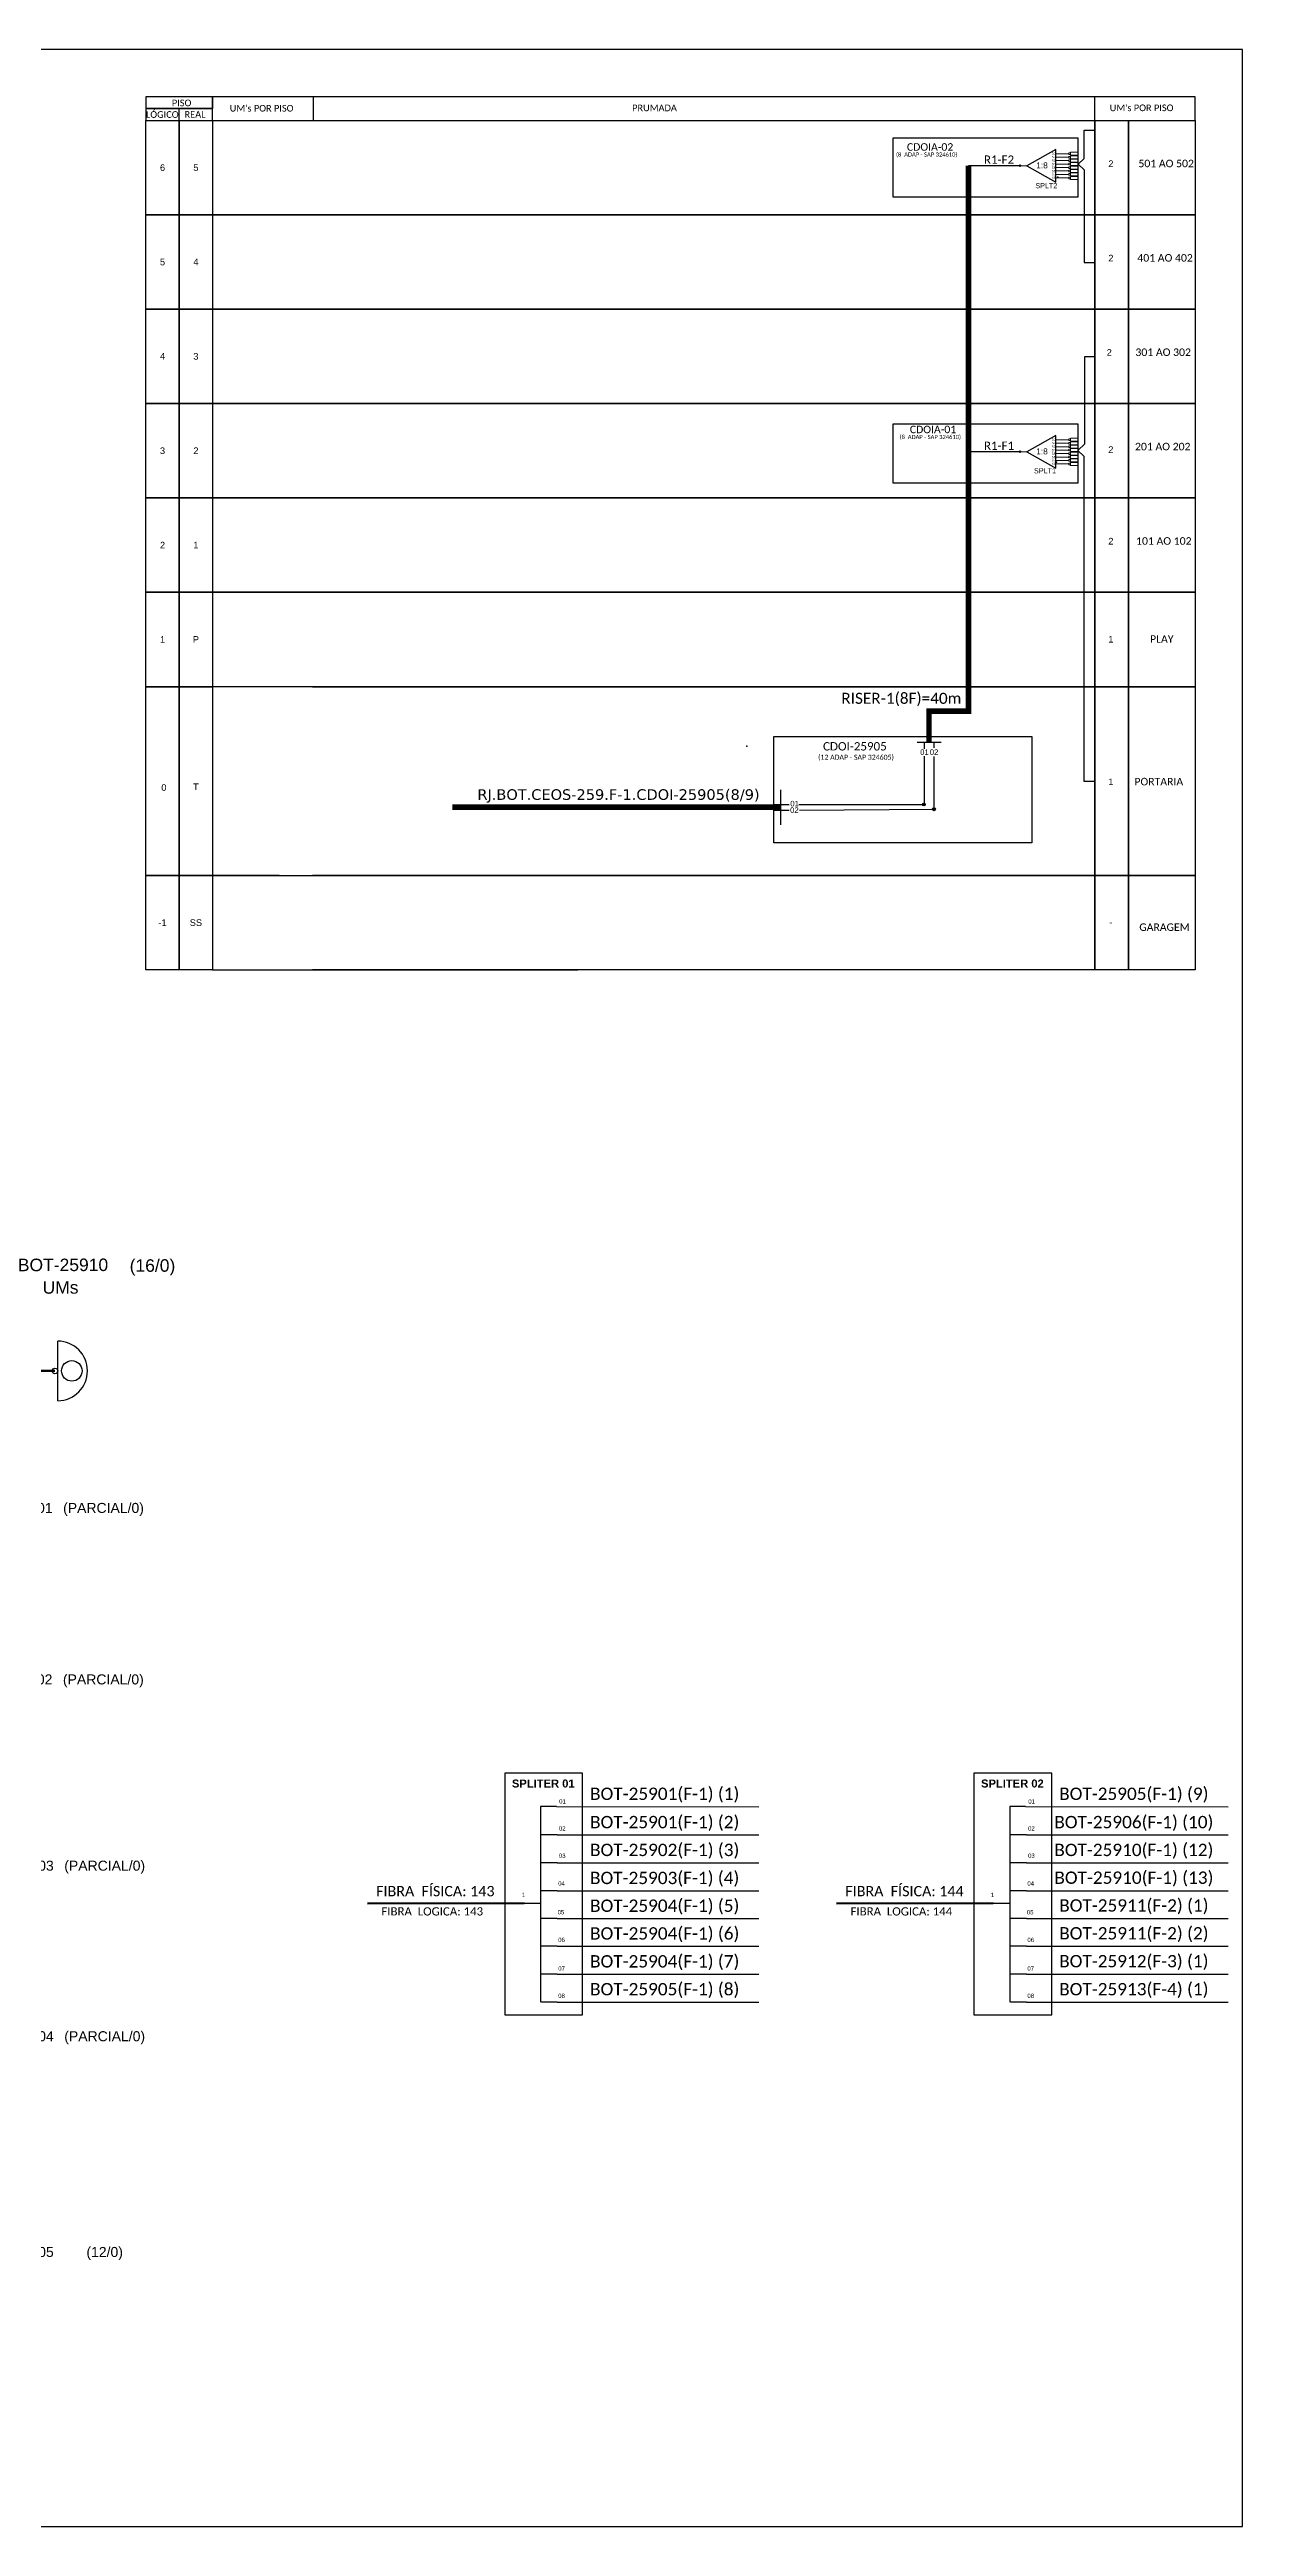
# Model space of a CAD drawing. Header units: metres. Extents: x 0 to 841, y 0 to 594.
# Drawn here: x 555 to 841, y 0 to 594 of the extents above; entities that cross this region are included whole.
import ezdxf
from ezdxf.enums import TextEntityAlignment as Align

# ---------------------------------------------------------------- set-up
doc = ezdxf.new("R2010")
doc.units = ezdxf.units.M
for name, color, linetype, lineweight in [("20.0-LEGENDA DOS CDO'S", 1, 'Continuous', 0), ('20.1-CDO_INTERIOR', 1, 'Continuous', 0), ('20.2-CDO_POSTE', 1, 'Continuous', 5), ('40.1-ETIQUETAS', 1, 'Continuous', 20)]:
    doc.layers.add(name, color=color, linetype=linetype, lineweight=lineweight)
doc.layers.add('CAP a instalar', color=1, linetype='Continuous')
doc.layers.add('CD de instalação futura', color=8, linetype='Continuous')
doc.styles.add('ARIAL', font='arial.ttf')
doc.styles.add('siredit', font='verdana.ttf')
doc.styles.get("Standard").update_dxf_attribs({"font": 'arial.ttf'})
doc.styles.add('WMF-Calibri0', font='calibri.ttf')
doc.linetypes.add('FENCELINE1', pattern='A,0.25,-0.1,[133,ltypeshp.shx,S=0.1,R=0,X=-0.1,Y=0],-0.1,1', length=1.45)

# ---------------------------------------------------------------- blocks, each defined once
blk = doc.blocks.new('CDOI_INT')
at = {"layer": '20.1-CDO_INTERIOR', "color": 0, "lineweight": 18}
blk.add_lwpolyline([(4.25, -4.25), (4.25, 4.25), (0, 4.25), (0, -4.25)], close=True, dxfattribs=at)
blk.add_circle((2.12, 0), 1.36, dxfattribs=at)
blk.add_arc((0, 0), 4.25, 270, 90, dxfattribs=at)
at = {"layer": "20.0-LEGENDA DOS CDO'S", "color": 0, "style": 'ARIAL'}
for tag, p in [('CDO_N', (-0.08, 10.38)), ('SPLITER_1', (21.18, 10.38)), ('SAP', (-0.08, 6.23)), ('SURVEY', (-0.08, 8.2)), ('SPLITER_2', (21.19, 8.68)), ('1:XX', (5.94, -2.22)), ('UMS', (5.94, -4.24))]:
    blk.add_attdef(tag, p, '', height=1.36, dxfattribs=at)
blk.add_attdef('FIBRAS_UTILIZADAS', text='', height=1.36, dxfattribs=at).set_placement((15.34, 10.38), align=Align.CENTER)
blk = doc.blocks.new('CDOE-TEXTO PADRÃO')
at = {"layer": "20.0-LEGENDA DOS CDO'S", "color": 0, "style": 'ARIAL'}
for tag, p in [('CDO_N', (0.49, 7.39)), ('SAP', (0.51, 1.67)), ('CORDOALHA', (0.5, 4.33)), ('SPLITER_1', (0.59, -0.91)), ('SPLITER_2', (0.6, -3.55)), ('(XX-XX_F)S', (0.54, -8.29)), ('(XX-XX_L)S', (0.55, -10.83)), ('UMS', (0.55, -13.15))]:
    blk.add_attdef(tag, p, '', height=1.7, rotation=0.118, dxfattribs=at)
blk.add_attdef('FIBRAS_UTILIZADAS', text='', height=1.7, rotation=0.118, dxfattribs=at).set_placement((19.77, 7.43), align=Align.CENTER)
blk = doc.blocks.new('A$C415C251F')
at = {"color": 3}
blk.add_point((0, 0), dxfattribs=at)
blk = doc.blocks.new('SPLT_1-8_SC-APC')
at = {"color": 1, "lineweight": 0}
blk.add_lwpolyline([(-17.04, -7.55), (-19.26, -7.55)], dxfattribs=at)
at = {"color": 1}
blk.add_lwpolyline([(-7.37, -2.1), (-17.04, -7.55), (-7.37, -13), (-7.37, -2.1)], dxfattribs=at)
at = {"color": 3, "lineweight": 0}
for points in [[(-2.99, -3.51), (-7.37, -3.51)], [(-7.37, -4.66), (-2.99, -4.66)], [(-7.37, -5.82), (-2.99, -5.82)], [(-7.37, -6.97), (-2.99, -6.97)], [(-7.37, -8.12), (-2.99, -8.12)], [(-2.41, -3.02), (-2.41, -4)], [(-2.41, -3.02), (0, -3.02)], [(-2.41, -4), (0, -4)], [(-2.41, -4.17), (-2.41, -5.16)], [(-2.41, -4.17), (0, -4.17)], [(-2.41, -5.16), (0, -5.16)], [(-2.41, -5.32), (-2.41, -6.31)], [(-2.41, -5.32), (0, -5.32)], [(-2.41, -6.31), (0, -6.31)], [(-2.41, -6.48), (-2.41, -7.46)], [(-2.41, -6.48), (0, -6.48)], [(-2.41, -7.46), (0, -7.46)], [(-2.41, -7.63), (-2.41, -8.62)], [(-2.41, -7.63), (0, -7.63)], [(-7.37, -9.28), (-2.99, -9.28)], [(-7.37, -10.43), (-2.99, -10.43)], [(-7.37, -11.58), (-2.99, -11.58)], [(-2.41, -8.62), (0, -8.62)], [(-2.41, -8.78), (-2.41, -9.77)], [(-2.41, -8.78), (0, -8.78)], [(-2.41, -9.77), (0, -9.77)], [(-2.41, -9.94), (-2.41, -10.92)], [(-2.41, -9.94), (0, -9.94)], [(-2.41, -10.92), (0, -10.92)], [(-2.41, -11.09), (-2.41, -12.08)], [(-2.41, -11.09), (0, -11.09)], [(-2.41, -12.08), (0, -12.08)]]:
    blk.add_lwpolyline(points, dxfattribs=at)
for points in [[(-2.99, -3.22), (-2.41, -3.22), (-2.41, -3.8), (-2.99, -3.8)], [(-2.99, -4.38), (-2.41, -4.38), (-2.41, -4.95), (-2.99, -4.95)], [(-2.99, -5.53), (-2.41, -5.53), (-2.41, -6.1), (-2.99, -6.1)], [(-2.99, -6.68), (-2.41, -6.68), (-2.41, -7.26), (-2.99, -7.26)], [(-2.99, -7.84), (-2.41, -7.84), (-2.41, -8.41), (-2.99, -8.41)], [(-2.99, -8.99), (-2.41, -8.99), (-2.41, -9.56), (-2.99, -9.56)], [(-2.99, -10.14), (-2.41, -10.14), (-2.41, -10.72), (-2.99, -10.72)], [(-2.99, -11.3), (-2.41, -11.3), (-2.41, -11.87), (-2.99, -11.87)]]:
    blk.add_lwpolyline(points, close=True, dxfattribs=at)
at = {"color": 1, "style": 'ARIAL'}
for s, height, p in [('1:8', 2, (-13.91, -8.4)), ('S1', 0.75, (-8.74, -3.78)), ('S2', 0.75, (-8.74, -4.97)), ('S3', 0.75, (-8.74, -6.18)), ('S4', 0.75, (-8.74, -7.36)), ('S5', 0.75, (-8.74, -8.57)), ('S6', 0.75, (-8.74, -9.69)), ('S7', 0.75, (-8.74, -10.78)), ('S8', 0.75, (-8.74, -11.9))]:
    blk.add_text(s, height=height, dxfattribs=at).set_placement(p)
blk = doc.blocks.new('SPLITTER_')
blk.add_point((0, 0))
at = {"style": 'ARIAL', "flags": 4}
blk.add_attdef('SPLT', (0, -3.26), '', height=1.5, dxfattribs=at)

msp = doc.modelspace()

# ---------------------------------------------------------------- hatches: boundary and pattern name
h = msp.add_hatch(color=3)
h.dxf.hatch_style = 1
h.paths.add_polyline_path([(788.29, 566.29, 1), (787.94, 566.29, 1)])
h = msp.add_hatch(color=3)
h.dxf.hatch_style = 1
h.paths.add_polyline_path([(788.29, 497.7, 1), (787.94, 497.7, 1)])
h = msp.add_hatch(color=3)
h.dxf.hatch_style = 1
edge = h.paths.add_edge_path()
edge.add_arc((765.08, 413.1), 0.339, 0, 360)
h = msp.add_hatch(color=3)
h.dxf.hatch_style = 1
edge = h.paths.add_edge_path()
edge.add_arc((767.51, 411.94), 0.339, 0, 360)

# ---------------------------------------------------------------- linework, layer by layer
for p, q in [((594.52, 582.83), (594.52, 582.83)), ((594.52, 582.83), (594.52, 579.99)), ((749.29, 582.83), (594.52, 582.83)), ((594.52, 582.83), (594.52, 582.83)), ((594.52, 582.83), (594.52, 579.99)), ((749.29, 582.83), (594.52, 582.83)), ((830.11, 582.83), (749.29, 582.83)), ((830.11, 582.83), (806.11, 582.83)), ((806.11, 577.15), (806.11, 582.83)), ((806.11, 577.15), (806.11, 582.83)), ((830.11, 577.15), (830.11, 582.83)), ((830.11, 577.15), (830.11, 582.83)), ((594.52, 577.15), (749.29, 577.15)), ((594.52, 577.15), (750.4, 577.15)), ((594.52, 577.15), (806.11, 577.15)), ((594.52, 577.15), (806.11, 577.15)), ((750.4, 577.15), (751.28, 577.15)), ((750.4, 577.15), (751.28, 577.15)), ((794.61, 577.15), (830.11, 577.15)), ((794.61, 577.15), (830.11, 577.15)), ((806.11, 577.15), (830.11, 577.15)), ((806.11, 577.15), (830.11, 577.15)), ((594.52, 554.52), (749.29, 554.52)), ((594.52, 554.52), (750.4, 554.52)), ((750.4, 554.52), (751.28, 554.52)), ((794.61, 554.52), (830.11, 554.52)), ((806.11, 554.52), (830.11, 554.52)), ((594.52, 531.88), (749.29, 531.88)), ((594.52, 531.88), (750.4, 531.88)), ((750.4, 531.88), (751.28, 531.88)), ((794.61, 531.88), (830.11, 531.88)), ((806.11, 531.88), (830.11, 531.88)), ((594.52, 486.62), (806.11, 486.62)), ((594.52, 486.62), (806.11, 486.62)), ((806.11, 486.62), (806.11, 463.99)), ((806.11, 486.62), (814.11, 486.62)), ((806.11, 463.99), (806.11, 486.62)), ((806.11, 486.62), (806.11, 463.99)), ((806.11, 486.62), (814.11, 486.62)), ((806.11, 463.99), (806.11, 486.62)), ((814.11, 486.62), (830.11, 486.62)), ((814.11, 463.99), (814.11, 486.62)), ((814.11, 486.62), (814.11, 463.99)), ((814.11, 486.62), (830.11, 486.62)), ((814.11, 463.99), (814.11, 486.62)), ((814.11, 486.62), (814.11, 463.99)), ((830.11, 486.62), (830.11, 463.99)), ((830.11, 486.62), (830.11, 463.99)), ((806.11, 463.99), (594.52, 463.99)), ((594.52, 463.99), (806.11, 463.99)), ((806.11, 463.99), (594.52, 463.99)), ((594.52, 463.99), (806.11, 463.99)), ((814.11, 463.99), (806.11, 463.99)), ((806.11, 463.99), (806.11, 441.35)), ((806.11, 463.99), (814.11, 463.99)), ((806.11, 441.35), (806.11, 463.99)), ((814.11, 463.99), (806.11, 463.99)), ((806.11, 463.99), (806.11, 441.35)), ((806.11, 463.99), (814.11, 463.99)), ((806.11, 441.35), (806.11, 463.99)), ((830.11, 463.99), (814.11, 463.99)), ((814.11, 463.99), (830.11, 463.99)), ((814.11, 441.35), (814.11, 463.99)), ((814.11, 463.99), (814.11, 441.35)), ((830.11, 463.99), (814.11, 463.99)), ((814.11, 463.99), (830.11, 463.99)), ((814.11, 441.35), (814.11, 463.99)), ((814.11, 463.99), (814.11, 441.35)), ((830.11, 463.99), (830.11, 441.35)), ((830.11, 463.99), (830.11, 441.35)), ((578.53, 441.35), (586.53, 441.35)), ((578.53, 396.09), (578.53, 441.35)), ((578.53, 441.35), (586.53, 441.35)), ((578.53, 396.09), (578.53, 441.35)), ((586.53, 441.35), (586.53, 396.09)), ((586.53, 441.35), (594.52, 441.35)), ((586.53, 396.09), (586.53, 441.35)), ((586.53, 441.35), (586.53, 396.09)), ((586.53, 441.35), (594.52, 441.35)), ((586.53, 396.09), (586.53, 441.35)), ((594.52, 441.35), (594.52, 396.09)), ((610.52, 441.35), (594.52, 441.35)), ((594.52, 441.35), (594.52, 396.09)), ((594.52, 441.35), (594.52, 396.09)), ((610.52, 441.35), (594.52, 441.35)), ((594.52, 441.35), (594.52, 396.09)), ((806.11, 441.35), (618.52, 441.35)), ((806.11, 441.35), (618.52, 441.35)), ((814.11, 441.35), (806.11, 441.35)), ((814.11, 441.35), (806.11, 441.35)), ((830.11, 441.35), (814.11, 441.35)), ((830.11, 441.35), (814.11, 441.35)), ((578.53, 396.09), (586.53, 396.09)), ((578.53, 373.46), (578.53, 396.09)), ((586.53, 396.09), (578.53, 396.09)), ((578.53, 396.09), (586.53, 396.09)), ((578.53, 373.46), (578.53, 396.09)), ((586.53, 396.09), (578.53, 396.09)), ((586.53, 396.09), (586.53, 373.46)), ((586.53, 396.09), (594.52, 396.09)), ((586.53, 373.46), (586.53, 396.09)), ((594.52, 396.09), (586.53, 396.09)), ((586.53, 396.09), (586.53, 373.46)), ((586.53, 396.09), (594.52, 396.09)), ((586.53, 373.46), (586.53, 396.09)), ((594.52, 396.09), (586.53, 396.09)), ((594.52, 396.09), (594.52, 373.46)), ((610.52, 396.09), (594.52, 396.09)), ((594.52, 396.09), (594.52, 373.46)), ((594.52, 396.09), (610.52, 396.09)), ((594.52, 396.09), (594.52, 373.46)), ((610.52, 396.09), (594.52, 396.09)), ((594.52, 396.09), (594.52, 373.46)), ((594.52, 396.09), (610.52, 396.09)), ((594.52, 373.46), (682.08, 373.46)), ((594.52, 373.46), (682.08, 373.46))]:
    msp.add_line(p, q)
at = {"color": 5}
for p, q in [((767.58, 426.65), (767.58, 428.03)), ((765.2, 413.44), (765.2, 424.65)), ((767.58, 412.28), (767.58, 424.63)), ((765.2, 413.1), (765.2, 413.1))]:
    msp.add_line(p, q, dxfattribs=at)
at = {"color": 3}
for p, q in [((729.12, 413.1), (732.8, 413.1)), ((735.1, 413.1), (765.42, 413.1)), ((755.93, 413.1), (765.2, 413.1))]:
    msp.add_line(p, q, dxfattribs=at)
at = {"color": 7}
msp.add_line((557.39, 270.12), (557.39, 284.4), dxfattribs=at)
at = {"color": 7, "linetype": 'Continuous'}
for p, q in [((673.18, 172.78), (673.18, 125.87)), ((676.97, 172.78), (673.18, 172.78)), ((785.67, 172.78), (785.67, 125.87)), ((789.47, 172.78), (785.67, 172.78)), ((677.17, 165.99), (673.37, 165.99)), ((789.66, 165.99), (785.86, 165.99)), ((677.17, 159.3), (673.37, 159.3)), ((789.66, 159.3), (785.86, 159.3)), ((669.24, 149.63), (673.16, 149.63)), ((677.17, 152.58), (673.37, 152.58)), ((781.73, 149.63), (785.66, 149.63)), ((789.66, 152.58), (785.86, 152.58)), ((677.17, 145.93), (673.37, 145.93)), ((789.66, 145.93), (785.86, 145.93)), ((677.17, 139.27), (673.37, 139.27)), ((789.66, 139.27), (785.86, 139.27)), ((677.17, 132.58), (673.37, 132.58)), ((789.66, 132.58), (785.86, 132.58)), ((677.17, 125.91), (673.37, 125.91)), ((789.66, 125.91), (785.86, 125.91))]:
    msp.add_line(p, q, dxfattribs=at)
at = {"color": 10, "linetype": 'Continuous'}
for p, q in [((676.97, 172.78), (725.52, 172.76)), ((789.47, 172.78), (838.01, 172.76)), ((677.17, 165.99), (725.52, 165.97)), ((789.66, 165.99), (838.01, 165.97)), ((677.17, 159.32), (725.52, 159.3)), ((789.66, 159.32), (838.01, 159.3)), ((677.17, 152.6), (725.52, 152.58)), ((789.66, 152.6), (838.01, 152.58)), ((677.17, 145.94), (725.52, 145.93)), ((789.66, 145.94), (838.01, 145.93)), ((677.17, 139.28), (725.52, 139.27)), ((789.66, 139.28), (838.01, 139.27)), ((677.17, 132.6), (725.52, 132.58)), ((789.66, 132.6), (838.01, 132.58)), ((677.17, 125.91), (725.52, 125.9)), ((789.66, 125.91), (838.01, 125.9))]:
    msp.add_line(p, q, dxfattribs=at)
at = {"color": 1, "linetype": 'Continuous', "lineweight": 60}
for p, q in [((669.24, 149.63), (631.67, 149.51)), ((781.73, 149.63), (744.16, 149.51))]:
    msp.add_line(p, q, dxfattribs=at)
at = {"color": 7}
for points in [[(0.47, 0.14), (841.47, 0.14), (841.47, 594.14), (0.47, 594.14)], [(664.57, 122.87), (683.23, 122.87), (683.23, 180.81), (664.57, 180.81)], [(777.07, 122.87), (795.73, 122.87), (795.73, 180.81), (777.07, 180.81)]]:
    msp.add_lwpolyline(points, close=True, dxfattribs=at)
at = {"color": 0}
for points in [[(578.53, 579.99), (594.52, 579.99), (594.52, 582.83), (578.53, 582.83)], [(578.53, 579.99), (594.52, 579.99), (594.52, 582.83), (578.53, 582.83)], [(578.53, 577.15), (594.52, 577.15), (594.52, 579.99), (578.53, 579.99)], [(578.53, 577.15), (594.52, 577.15), (594.52, 579.99), (578.53, 579.99)]]:
    msp.add_lwpolyline(points, close=True, dxfattribs=at)
for points in [[(618.76, 577.15), (618.76, 582.83)], [(618.76, 577.15), (618.76, 582.83)], [(586.53, 577.15), (586.53, 579.99)], [(586.53, 577.15), (586.53, 579.99)], [(594.52, 577.15), (806.11, 577.15), (806.11, 554.52), (594.52, 554.52)], [(594.52, 577.15), (806.11, 577.15), (806.11, 554.52), (594.52, 554.52)], [(594.52, 554.52), (806.11, 554.52), (806.11, 531.88), (594.52, 531.88)], [(594.52, 554.52), (806.11, 554.52), (806.11, 531.88), (594.52, 531.88)], [(594.52, 531.88), (806.11, 531.88), (806.11, 509.25), (594.52, 509.25)], [(594.52, 531.88), (806.11, 531.88), (806.11, 509.25), (594.52, 509.25)], [(594.52, 509.25), (806.11, 509.25), (806.11, 486.62), (594.52, 486.62)], [(594.52, 509.25), (806.11, 509.25), (806.11, 486.62), (594.52, 486.62)], [(618.52, 441.35), (610.52, 441.35)], [(618.52, 441.35), (610.52, 441.35)], [(618.52, 441.35), (806.11, 441.35), (806.11, 396.09), (618.52, 396.09)], [(618.52, 441.35), (806.11, 441.35), (806.11, 396.09), (618.52, 396.09)], [(610.52, 396.09), (618.52, 396.09)], [(610.52, 396.09), (618.52, 396.09)], [(618.52, 396.09), (806.11, 396.09), (806.11, 373.46), (618.52, 373.46)], [(618.52, 396.09), (806.11, 396.09), (806.11, 373.46), (618.52, 373.46)], [(594.52, 373.46), (578.53, 373.46)]]:
    msp.add_lwpolyline(points)
for points in [[(578.53, 577.15), (586.53, 577.15), (586.53, 554.52), (578.53, 554.52)], [(578.53, 577.15), (586.53, 577.15), (586.53, 554.52), (578.53, 554.52)], [(586.53, 577.15), (594.52, 577.15), (594.52, 554.52), (586.53, 554.52)], [(586.53, 577.15), (594.52, 577.15), (594.52, 554.52), (586.53, 554.52)], [(806.11, 577.15), (814.11, 577.15), (814.11, 554.52), (806.11, 554.52)], [(806.11, 577.15), (814.11, 577.15), (814.11, 554.52), (806.11, 554.52)], [(814.11, 577.15), (830.11, 577.15), (830.11, 554.52), (814.11, 554.52)], [(814.11, 577.15), (830.11, 577.15), (830.11, 554.52), (814.11, 554.52)], [(578.53, 554.52), (586.53, 554.52), (586.53, 531.88), (578.53, 531.88)], [(578.53, 554.52), (586.53, 554.52), (586.53, 531.88), (578.53, 531.88)], [(586.53, 554.52), (594.52, 554.52), (594.52, 531.88), (586.53, 531.88)], [(586.53, 554.52), (594.52, 554.52), (594.52, 531.88), (586.53, 531.88)], [(806.11, 554.52), (814.11, 554.52), (814.11, 531.88), (806.11, 531.88)], [(806.11, 554.52), (814.11, 554.52), (814.11, 531.88), (806.11, 531.88)], [(814.11, 554.52), (830.11, 554.52), (830.11, 531.88), (814.11, 531.88)], [(814.11, 554.52), (830.11, 554.52), (830.11, 531.88), (814.11, 531.88)], [(578.53, 531.88), (586.53, 531.88), (586.53, 509.25), (578.53, 509.25)], [(578.53, 531.88), (586.53, 531.88), (586.53, 509.25), (578.53, 509.25)], [(586.53, 531.88), (594.52, 531.88), (594.52, 509.25), (586.53, 509.25)], [(586.53, 531.88), (594.52, 531.88), (594.52, 509.25), (586.53, 509.25)], [(806.11, 531.88), (814.11, 531.88), (814.11, 509.25), (806.11, 509.25)], [(806.11, 531.88), (814.11, 531.88), (814.11, 509.25), (806.11, 509.25)], [(814.11, 531.88), (830.11, 531.88), (830.11, 509.25), (814.11, 509.25)], [(814.11, 531.88), (830.11, 531.88), (830.11, 509.25), (814.11, 509.25)], [(578.53, 509.25), (586.53, 509.25), (586.53, 486.62), (578.53, 486.62)], [(578.53, 509.25), (586.53, 509.25), (586.53, 486.62), (578.53, 486.62)], [(586.53, 509.25), (594.52, 509.25), (594.52, 486.62), (586.53, 486.62)], [(586.53, 509.25), (594.52, 509.25), (594.52, 486.62), (586.53, 486.62)], [(806.11, 509.25), (814.11, 509.25), (814.11, 486.62), (806.11, 486.62)], [(806.11, 509.25), (814.11, 509.25), (814.11, 486.62), (806.11, 486.62)], [(814.11, 509.25), (830.11, 509.25), (830.11, 486.62), (814.11, 486.62)], [(814.11, 509.25), (830.11, 509.25), (830.11, 486.62), (814.11, 486.62)], [(578.53, 486.62), (586.53, 486.62), (586.53, 463.99), (578.53, 463.99)], [(578.53, 486.62), (586.53, 486.62), (586.53, 463.99), (578.53, 463.99)], [(586.53, 486.62), (594.52, 486.62), (594.52, 463.99), (586.53, 463.99)], [(586.53, 486.62), (594.52, 486.62), (594.52, 463.99), (586.53, 463.99)], [(578.53, 463.99), (586.53, 463.99), (586.53, 441.35), (578.53, 441.35)], [(578.53, 463.99), (586.53, 463.99), (586.53, 441.35), (578.53, 441.35)], [(586.53, 463.99), (594.52, 463.99), (594.52, 441.35), (586.53, 441.35)], [(586.53, 463.99), (594.52, 463.99), (594.52, 441.35), (586.53, 441.35)], [(806.11, 441.35), (814.11, 441.35), (814.11, 396.09), (806.11, 396.09)], [(806.11, 441.35), (814.11, 441.35), (814.11, 396.09), (806.11, 396.09)], [(814.11, 441.35), (830.11, 441.35), (830.11, 396.09), (814.11, 396.09)], [(814.11, 441.35), (830.11, 441.35), (830.11, 396.09), (814.11, 396.09)], [(806.11, 396.09), (814.11, 396.09), (814.11, 373.46), (806.11, 373.46)], [(806.11, 396.09), (814.11, 396.09), (814.11, 373.46), (806.11, 373.46)], [(814.11, 396.09), (830.11, 396.09), (830.11, 373.46), (814.11, 373.46)], [(814.11, 396.09), (830.11, 396.09), (830.11, 373.46), (814.11, 373.46)]]:
    msp.add_lwpolyline(points, close=True)
at = {"color": 1}
for points in [[(757.7, 572.94), (801.99, 572.94), (801.99, 558.78), (757.7, 558.78)], [(757.7, 558.78), (757.7, 572.94), (760.98, 572.94)], [(757.7, 504.35), (801.99, 504.35), (801.99, 490.18), (763.82, 490.18)], [(763.82, 490.18), (757.7, 490.18), (757.7, 504.35)], [(730.68, 416.62), (730.68, 408.25)]]:
    msp.add_lwpolyline(points, dxfattribs=at)
at = {"color": 3}
for points in [[(803.5, 567.99), (803.5, 574.78), (806.11, 574.78)], [(803.5, 567.99), (802.09, 566.64), (803.5, 565.28), (803.5, 561.71)], [(803.5, 561.71), (803.5, 543.06), (806.11, 543.06)], [(803.65, 499.61), (803.65, 520.57), (806.11, 520.57)], [(803.65, 499.61), (801.99, 498.02), (803.41, 496.66), (803.4, 493.09)], [(803.4, 493.09), (803.4, 418.72), (806.11, 418.72)]]:
    msp.add_lwpolyline(points, dxfattribs=at)
at = {"color": 5, "const_width": 1.32}
msp.add_lwpolyline([(775.79, 566.29), (775.79, 435.47), (766.32, 435.47), (766.32, 428.03)], dxfattribs=at)
at = {"color": 5}
for points in [[(788.12, 566.29), (775.79, 566.29)], [(788.12, 497.7), (775.79, 497.7)], [(763.44, 428.03), (769.2, 428.03)], [(765.2, 426.44), (765.2, 428.03)]]:
    msp.add_lwpolyline(points, dxfattribs=at)
at = {"color": 1}
msp.add_lwpolyline([(729.12, 429.43), (790.96, 429.43), (790.96, 403.91), (729.12, 403.91)], close=True, dxfattribs=at)
at = {"color": 1, "const_width": 1.36}
msp.add_lwpolyline([(652, 412.44), (730.68, 412.43)], dxfattribs=at)
at = {"color": 2}
for points in [[(729.12, 411.77), (732.76, 411.77)], [(735.3, 411.77), (767.51, 411.94)]]:
    msp.add_lwpolyline(points, dxfattribs=at)
at = {"color": 7}
msp.add_lwpolyline([(742.32, 411.77), (742.33, 411.77)], dxfattribs=at)
at = {"color": 3}
for centre, radius in [((788.12, 566.29), 0.173), ((788.12, 497.7), 0.173), ((765.08, 413.1), 0.339), ((767.51, 411.94), 0.339)]:
    msp.add_circle(centre, radius, dxfattribs=at)
at = {"color": 7}
for centre, radius in [((560.78, 277.26), 2.46), ((556.73, 277.26), 0.661)]:
    msp.add_circle(centre, radius, dxfattribs=at)
msp.add_arc((557.39, 277.26), 7.14, 270, 90, dxfattribs=at)
at = {"layer": 'CAP a instalar', "color": 7, "linetype": 'FENCELINE1', "ltscale": 10, "const_width": 0.56}
msp.add_lwpolyline([(393.49, 277.26), (556.78, 277.26)], dxfattribs=at)

# ---------------------------------------------------------------- block references
at = {"color": 3, "xscale": 0.7168896001907529, "yscale": 0.7168896001907529, "zscale": 0.7168896001907529}
for p in [(801.99, 571.67), (801.99, 503.08)]:
    msp.add_blockref('SPLT_1-8_SC-APC', p, dxfattribs=at)
ref = msp.add_blockref('SPLITTER_', (797.19, 563.57), dxfattribs=dict(xscale=-0.8248973631379181, yscale=0.8248973631379181, zscale=0.8248973631379181))
ref.add_attrib('SPLT', 'SPLT2', (791.81, 560.88), dxfattribs={"height": 1.237, "style": 'ARIAL'})
ref = msp.add_blockref('SPLITTER_', (796.88, 495.19), dxfattribs=dict(xscale=-0.8248973631379181, yscale=0.8248973631379181, zscale=0.8248973631379181))
ref.add_attrib('SPLT', 'SPLT1', (791.49, 492.5), dxfattribs={"height": 1.237, "style": 'ARIAL'})
at = {"color": 3, "extrusion": (0, 0, -1), "xscale": -0.7727166719999999, "yscale": 0.7727166719999999, "zscale": -0.7727166719999999}
msp.add_blockref('A$C415C251F', (-722.64, 427.1), dxfattribs=at)
at = {"layer": '20.2-CDO_POSTE', "color": 7}
ref = msp.add_blockref('CDOE-TEXTO PADRÃO', (560.71, 281.08), dxfattribs=dict(at, xscale=1.763999999999999, yscale=1.764, zscale=1.764))
ref.add_attrib('CDO_N', 'BOT-25910', (547.84, 301.17), dxfattribs={"layer": "20.0-LEGENDA DOS CDO'S", "color": 0, "height": 2.999, "rotation": 0.11799, "style": 'ARIAL'})
ref.add_attrib('CORDOALHA', '10 UMs', (547.95, 295.76), dxfattribs={"layer": "20.0-LEGENDA DOS CDO'S", "color": 0, "height": 2.999, "rotation": 0.11799, "style": 'ARIAL'})
ref.add_attrib('FIBRAS_UTILIZADAS', '       (16/0)', dxfattribs={"layer": "20.0-LEGENDA DOS CDO'S", "color": 0, "height": 2.9986, "rotation": 0.11799, "style": 'ARIAL'}).set_placement((576.05, 301.03), align=Align.CENTER)
at = {"layer": 'CD de instalação futura', "color": 8, "ltscale": 11}
ref = msp.add_blockref('CDOI_INT', (538.98, 224.88), dxfattribs=dict(at, xscale=1.764784402238274, yscale=1.764784402238274, zscale=1.764784402238274))
ref.add_attrib('CDO_N', 'BOT-25901', (538.83, 243.2), dxfattribs={"layer": "20.0-LEGENDA DOS CDO'S", "color": 0, "height": 2.401, "style": 'ARIAL'})
ref.add_attrib('FIBRAS_UTILIZADAS', '     (PARCIAL/0)', dxfattribs={"layer": "20.0-LEGENDA DOS CDO'S", "color": 0, "height": 2.4006, "style": 'ARIAL'}).set_placement((566.05, 243.2), align=Align.CENTER)
ref.add_attrib('SURVEY', '14 UMs', (538.84, 239.35), dxfattribs={"layer": "20.0-LEGENDA DOS CDO'S", "color": 0, "height": 2.401, "style": 'ARIAL'})
ref = msp.add_blockref('CDOI_INT', (538.94, 183.76), dxfattribs=dict(at, xscale=1.764784402238274, yscale=1.764784402238274, zscale=1.764784402238274))
ref.add_attrib('CDO_N', 'BOT-25902', (538.79, 202.08), dxfattribs={"layer": "20.0-LEGENDA DOS CDO'S", "color": 0, "height": 2.401, "style": 'ARIAL'})
ref.add_attrib('FIBRAS_UTILIZADAS', '     (PARCIAL/0)', dxfattribs={"layer": "20.0-LEGENDA DOS CDO'S", "color": 0, "height": 2.4006, "style": 'ARIAL'}).set_placement((566.01, 202.08), align=Align.CENTER)
ref.add_attrib('SURVEY', '10 UMs', (538.8, 198.23), dxfattribs={"layer": "20.0-LEGENDA DOS CDO'S", "color": 0, "height": 2.401, "style": 'ARIAL'})
ref = msp.add_blockref('CDOI_INT', (539.26, 139.09), dxfattribs=dict(at, xscale=1.764784402238274, yscale=1.764784402238274, zscale=1.764784402238274))
ref.add_attrib('CDO_N', 'BOT-25903', (539.11, 157.41), dxfattribs={"layer": "20.0-LEGENDA DOS CDO'S", "color": 0, "height": 2.401, "style": 'ARIAL'})
ref.add_attrib('FIBRAS_UTILIZADAS', '     (PARCIAL/0)', dxfattribs={"layer": "20.0-LEGENDA DOS CDO'S", "color": 0, "height": 2.4006, "style": 'ARIAL'}).set_placement((566.33, 157.41), align=Align.CENTER)
ref.add_attrib('SURVEY', '1 UMs', (539.12, 153.56), dxfattribs={"layer": "20.0-LEGENDA DOS CDO'S", "color": 0, "height": 2.401, "style": 'ARIAL'})
ref = msp.add_blockref('CDOI_INT', (539.26, 98.19), dxfattribs=dict(at, xscale=1.764784402238274, yscale=1.764784402238274, zscale=1.764784402238274))
ref.add_attrib('CDO_N', 'BOT-25904', (539.11, 116.51), dxfattribs={"layer": "20.0-LEGENDA DOS CDO'S", "color": 0, "height": 2.401, "style": 'ARIAL'})
ref.add_attrib('FIBRAS_UTILIZADAS', '     (PARCIAL/0)', dxfattribs={"layer": "20.0-LEGENDA DOS CDO'S", "color": 0, "height": 2.4006, "style": 'ARIAL'}).set_placement((566.33, 116.51), align=Align.CENTER)
ref.add_attrib('SURVEY', '24 UMs', (539.12, 112.66), dxfattribs={"layer": "20.0-LEGENDA DOS CDO'S", "color": 0, "height": 2.401, "style": 'ARIAL'})
at = {"layer": 'CD de instalação futura', "color": 1, "ltscale": 11}
ref = msp.add_blockref('CDOI_INT', (539.26, 46.45), dxfattribs=dict(at, xscale=1.764784402238274, yscale=1.764784402238274, zscale=1.764784402238274))
ref.add_attrib('CDO_N', 'BOT-25905', (539.11, 64.77), dxfattribs={"layer": "20.0-LEGENDA DOS CDO'S", "color": 0, "height": 2.401, "style": 'ARIAL'})
ref.add_attrib('FIBRAS_UTILIZADAS', '     (12/0)', dxfattribs={"layer": "20.0-LEGENDA DOS CDO'S", "color": 0, "height": 2.4006, "style": 'ARIAL'}).set_placement((566.33, 64.77), align=Align.CENTER)
ref.add_attrib('SURVEY', '12 UMs', (539.12, 60.92), dxfattribs={"layer": "20.0-LEGENDA DOS CDO'S", "color": 0, "height": 2.401, "style": 'ARIAL'})

# ---------------------------------------------------------------- texts
at = {"color": 0, "style": 'WMF-Calibri0'}
for s, height, p in [('     PISO', 1.59, (581.96, 580.55)), ('     PISO', 1.59, (581.96, 580.55)), ('  LÓGICO', 1.59, (577.43, 577.77)), ('  LÓGICO', 1.59, (577.43, 577.77)), ('    REAL', 1.59, (585.56, 577.8)), ('    REAL', 1.59, (585.56, 577.8)), ("UM's POR PISO", 1.5898, (598.64, 579.27)), ("UM's POR PISO", 1.5898, (598.64, 579.27)), ('PRUMADA', 1.59, (695.13, 579.35)), ('PRUMADA', 1.59, (695.13, 579.35)), ("UM's POR PISO", 1.5898, (809.64, 579.37)), ("UM's POR PISO", 1.5898, (809.64, 579.37))]:
    msp.add_text(s, height=height, dxfattribs=at).set_placement(p)
at = {"color": 1, "style": 'WMF-Calibri0'}
for s, height, p in [('CDOIA-02', 1.8, (761.02, 569.88)), ('CDOIA-01', 1.8, (761.72, 502.14)), ('CDOI-25905', 2, (740.9, 426.05))]:
    msp.add_text(s, height=height, dxfattribs=at).set_placement(p)
for s, height, p in [('(8  ADAP - SAP 324610)', 1, (765.76, 568.47)), ('(8  ADAP - SAP 324610)', 1, (766.62, 500.73)), ('(12 ADAP - SAP 324605)', 1.2, (748.81, 423.83))]:
    msp.add_text(s, height=height, dxfattribs=at).set_placement(p, align=Align.CENTER)
at = {"color": 5, "style": 'WMF-Calibri0'}
for s, height, p in [('R1-F2', 2, (779.48, 566.74)), ('R1-F1', 2, (779.48, 498.14)), ('RISER-1(8F)=40m', 2.6457, (745.29, 437.24))]:
    msp.add_text(s, height=height, dxfattribs=at).set_placement(p)
at = {"style": 'WMF-Calibri0'}
for s, height, p in [('501 AO 502', 1.804, (816.52, 565.92)), ('401 AO 402', 1.804, (816.26, 543.29)), ('301 AO 302', 1.804, (815.81, 520.66)), ('201 AO 202', 1.804, (815.7, 498.03)), ('101 AO 102', 1.804, (815.96, 475.39)), ('PLAY', 1.804, (819.31, 451.88)), ('PORTARIA', 1.804, (815.56, 417.68)), ('GARAGEM', 1.8, (816.74, 382.78))]:
    msp.add_text(s, height=height, dxfattribs=at).set_placement(p)
at = {"style": 'ARIAL'}
for s, p in [('01', (765.23, 425.65)), ('02', (767.53, 425.65)), ('02', (734.04, 411.74)), ('01', (734.08, 413.3))]:
    msp.add_text(s, height=1.323, dxfattribs=at).set_placement(p, align=Align.MIDDLE_CENTER)
at = {"attachment_point": 5}
for s, insert, char_height, width in [('{\\fArial|b1|i0|c0|p34;\\H1x;\\C10;SPLITER 01}', (673.82, 178.3), 1.9173, 18.6624), ('{\\fArial|b1|i0|c0|p34;\\C10;SPLITER 02}', (786.31, 178.3), 1.9173, 18.6624), ('\\C7;\\fArial|b0|i0|;\\H1.0273588255048;01 ', (678.43, 174.01), 1.9173, 3.845), ('\\pt9;{\\fCalibri|b0|i0|c0|p34;\\C7;BOT-25901(F-1) (1)}', (702.94, 175.53), 2.9626, 44.1832), ('\\C7;\\fArial|b0|i0|;\\H1.0273588255048;01 ', (790.92, 174.01), 1.9173, 3.845), ('\\pt9;\\C1;\\fCalibri|b0|i0|c0|p34;BOT-25905(F-1) (9)', (815.43, 175.53), 2.9626, 44.1832), ('\\C7;\\fArial|b0|i0|;\\H1.0273588255048;02 ', (678.37, 167.53), 1.9173, 4.0589), ('\\pt9;{\\fCalibri|b0|i0|c0|p34;\\C7;BOT-25901(F-1) (2)}', (702.94, 168.74), 2.9626, 44.1832), ('\\C7;\\fArial|b0|i0|;\\H1.0273588255048;02 ', (790.87, 167.53), 1.9173, 4.0589), ('\\pt9;{\\fCalibri|b0|i0|c0|p34;\\C7;BOT-25906(F-1) (10)}', (815.43, 168.74), 2.9626, 44.1832), ('\\C7;\\fArial|b0|i0|;\\H1.0273588255048;03 ', (678.37, 161), 1.9173, 3.7325), ('\\pt9;{\\fCalibri|b0|i0|c0|p34;\\C7;BOT-25902(F-1) (3)}', (702.94, 162.07), 2.9626, 44.1832), ('\\C7;\\fArial|b0|i0|;\\H1.0273588255048;03 ', (790.87, 161), 1.9173, 3.7325), ('\\pt9;{\\fCalibri|b0|i0|c0|p34;\\C7;BOT-25910(F-1) (12)}', (815.43, 162.07), 2.9626, 44.1832), ('{\\fCalibri|b0|i0|c0|p34;\\C7;FIBRA  FÍSICA: 143}', (647.94, 152.49), 2.4688, 37.3248), ('\\C7;\\fArial|b0|i0|;\\H1.0273588255048;04 ', (678.21, 154.36), 1.9173, 4.0589), ('\\pt9;{\\fCalibri|b0|i0|c0|p34;\\C7;BOT-25903(F-1) (4)}', (702.93, 155.35), 2.9626, 44.1832), ('{\\fCalibri|b0|i0|c0|p34;\\C7;FIBRA  FÍSICA: 144}', (760.44, 152.49), 2.4688, 37.3248), ('\\C7;\\fArial|b0|i0|;\\H1.0273588255048;04 ', (790.7, 154.36), 1.9173, 4.0589), ('\\pt9;{\\fCalibri|b0|i0|c0|p34;\\C7;BOT-25910(F-1) (13)}', (815.44, 155.41), 2.9626, 44.1832), ('{\\fCalibri|b0|i0|c0|p34;\\C7;FIBRA  LOGICA: 143}', (647.2, 147.64), 1.9752, 37.3248), ('\\C7;\\fArial|b0|i0|;\\H1.0273588255048;1', (669.06, 151.61), 1.9173, 1.8991), ('\\pt9;{\\fCalibri|b0|i0|c0|p34;\\C7;BOT-25904(F-1) (5)}', (702.94, 148.69), 2.9626, 44.1832), ('{\\fCalibri|b0|i0|c0|p34;\\C7;FIBRA  LOGICA: 144}', (759.69, 147.64), 1.9752, 37.3248), ('\\C7;\\fArial|b0|i0|;\\H1.0273588255048;1', (781.55, 151.61), 1.9173, 1.8991), ('\\pt9;{\\fCalibri|b0|i0|c0|p34;\\C7;BOT-25911(F-2) (1)}', (815.44, 148.75), 2.9626, 44.1832), ('\\C7;\\fArial|b0|i0|;\\H1.0273588255048;05 ', (678.07, 147.44), 1.9173, 4.992), ('\\pt9;{\\fCalibri|b0|i0|c0|p34;\\C7;BOT-25904(F-1) (6)}', (702.94, 142.04), 2.9626, 44.1832), ('\\C7;\\fArial|b0|i0|;\\H1.0273588255048;05 ', (790.56, 147.44), 1.9173, 4.992), ('\\pt9;{\\fCalibri|b0|i0|c0|p34;\\C7;BOT-25911(F-2) (2)}', (815.44, 142.07), 2.9626, 44.1832), ('\\C7;\\fArial|b0|i0|;\\H1.0273588255048;06 ', (678.21, 140.81), 1.9173, 4.0589), ('\\pt9;{\\fCalibri|b0|i0|c0|p34;\\C7;BOT-25904(F-1) (7)}', (702.94, 135.35), 2.9626, 44.1832), ('\\C7;\\fArial|b0|i0|;\\H1.0273588255048;06 ', (790.7, 140.81), 1.9173, 4.0589), ('\\pt9;{\\fCalibri|b0|i0|c0|p34;\\C7;BOT-25912(F-3) (1)}', (815.43, 135.39), 2.9626, 44.1832), ('\\C7;\\fArial|b0|i0|;\\H1.0273588255048;07 ', (678.21, 133.94), 1.9173, 4.0589), ('\\pt9;\\C1;\\fCalibri|b0|i0|c0|p34;BOT-25905(F-1) (8)', (702.94, 128.67), 2.9626, 44.1832), ('\\C7;\\fArial|b0|i0|;\\H1.0273588255048;07 ', (790.7, 133.94), 1.9173, 4.0589), ('\\pt9;{\\fCalibri|b0|i0|c0|p34;\\C7;BOT-25913(F-4) (1)}', (815.43, 128.67), 2.9626, 44.1832), ('\\C7;\\fArial|b0|i0|;\\H1.0273588255048;08 ', (678.21, 127.4), 1.9173, 4.0589), ('\\C7;\\fArial|b0|i0|;\\H1.0273588255048;08 ', (790.7, 127.4), 1.9173, 4.0589)]:
    msp.add_mtext(s, dxfattribs=dict(at, insert=insert, char_height=char_height, width=width))
at = {"style": 'ARIAL', "flags": 12}
for tag, p in [('6', (582.53, 565.83)), ('5', (590.53, 565.83)), ('2', (809.92, 566.77)), ('5', (582.53, 543.2)), ('4', (590.53, 543.2)), ('2', (809.92, 544.13)), ('4', (582.53, 520.57)), ('3', (590.53, 520.57)), ('2', (809.54, 521.5)), ('2', (809.92, 498.21)), ('3', (582.53, 497.93)), ('2', (590.53, 497.93)), ('2', (582.53, 475.3)), ('1', (590.53, 475.3)), ('2', (809.92, 476.24)), ('1', (582.53, 452.67)), ('P', (590.53, 452.67)), ('1', (809.92, 452.73)), ('0', (582.85, 417.15)), ('T', (590.53, 417.35)), ('1', (809.92, 418.53)), ('-1', (582.53, 384.77)), ('SS', (590.53, 384.77)), ('-', (809.92, 384.83))]:
    msp.add_attdef(tag, text='XX', height=1.59, dxfattribs=at).set_placement(p, align=Align.MIDDLE_CENTER)
at = {"layer": '40.1-ETIQUETAS', "color": 1, "style": 'siredit'}
msp.add_attdef('RJ.BOT.CEOS-259.F-1.CDOI-25905(8/9)', text='RJXXXF-XCDOYXXX (X/Y)', height=2.5404, dxfattribs=at).set_placement((691.86, 415.48), align=Align.MIDDLE_CENTER)

doc.saveas('drawing.dxf')
